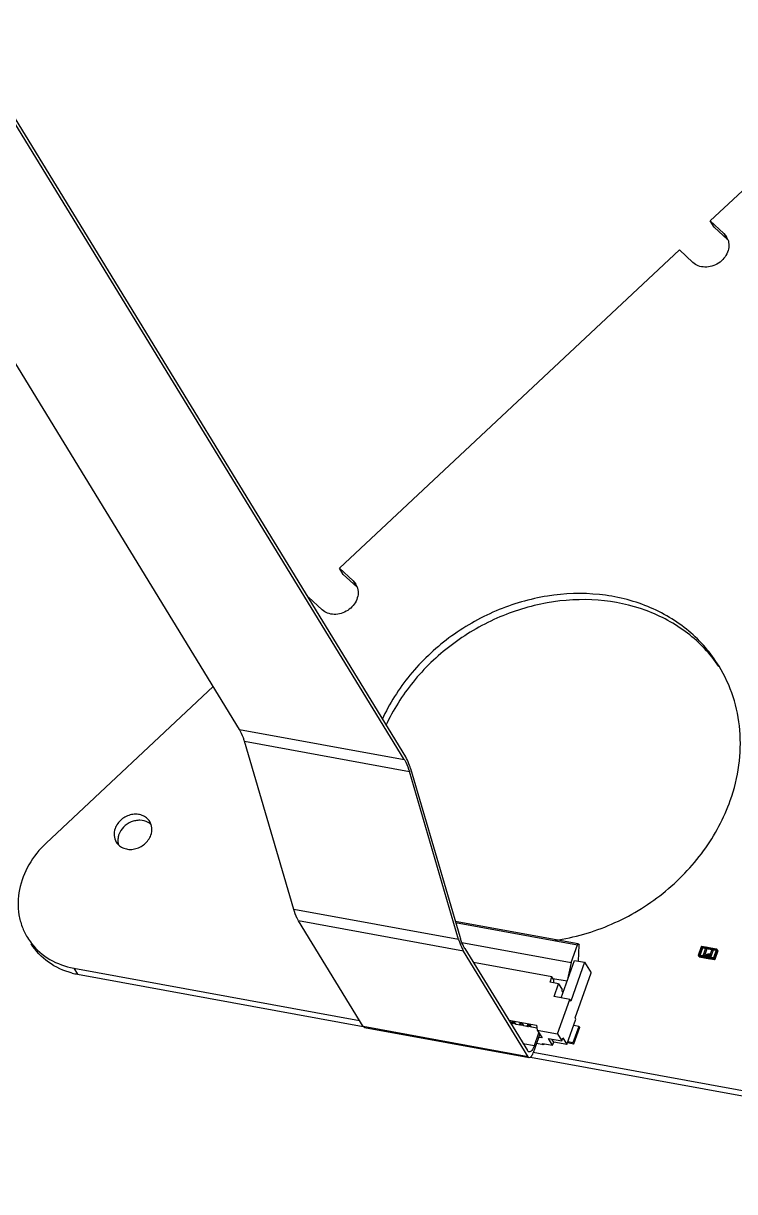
# Model space of a CAD drawing. Header units: millimetres. Extents: x 0 to 594, y 0 to 420.
# Drawn here: x 349.6 to 391.2, y 35.1 to 103.5 of the extents above; entities that cross this region are included whole.
import ezdxf

# ---------------------------------------------------------------- set-up
doc = ezdxf.new("R2010")
doc.units = ezdxf.units.MM
doc.header["$LTSCALE"] = 32.67
doc.layers.get('0').update_dxf_attribs({"linetype": 'CONTINUOUS'})

msp = doc.modelspace()

# ---------------------------------------------------------------- linework, layer by layer
at = {"color": 7, "linetype": 'CONTINUOUS'}
for p, q in [((402.151, 103.468), (389.8, 91.9)), ((362.236, 62.145), (338.845, 100.355)), ((371.887, 60.378), (348.497, 98.588)), ((348.668, 98.586), (371.963, 60.532)), ((390.018, 91.543), (389.8, 91.9)), ((390.591, 91.169), (389.8, 91.9)), ((390.81, 90.813), (390.018, 91.543)), ((390.591, 91.169), (390.753, 90.973)), ((390.591, 91.169), (390.81, 90.813)), ((387.989, 90.204), (368.095, 71.571)), ((387.989, 90.204), (388.781, 89.473)), ((368.314, 71.215), (368.095, 71.571)), ((368.887, 70.841), (368.095, 71.571)), ((369.105, 70.484), (368.314, 71.215)), ((368.887, 70.841), (369.105, 70.484)), ((368.887, 70.841), (369.048, 70.644)), ((366.285, 69.875), (366.259, 69.851)), ((366.285, 69.875), (367.076, 69.145)), ((360.704, 64.648), (350.922, 55.487)), ((362.236, 62.145), (371.887, 60.378)), ((365.415, 51.61), (362.532, 61.446)), ((362.532, 61.446), (372.183, 59.679)), ((375.067, 49.843), (372.183, 59.679)), ((372.247, 59.86), (375.131, 50.024)), ((375.067, 49.843), (365.415, 51.61)), ((369.486, 44.752), (365.699, 50.938)), ((375.351, 49.171), (365.699, 50.938)), ((382.064, 49.588), (374.873, 50.904)), ((374.892, 50.839), (382.019, 49.534)), ((375.254, 49.677), (381.656, 48.505)), ((375.427, 49.325), (379.091, 43.339)), ((381.656, 48.505), (382.019, 49.534)), ((382.078, 49.577), (382.118, 49.51)), ((382.092, 48.579), (382.118, 49.51)), ((389.277, 49.426), (389.1, 48.925)), ((389.287, 49.431), (389.11, 48.929)), ((389.323, 49.351), (389.146, 48.849)), ((389.341, 49.342), (389.164, 48.84)), ((389.323, 49.351), (389.277, 49.426)), ((390.17, 49.269), (389.287, 49.431)), ((389.295, 49.437), (390.179, 49.275)), ((389.342, 49.361), (389.295, 49.437)), ((390.224, 49.18), (389.341, 49.342)), ((390.225, 49.2), (389.342, 49.361)), ((389.546, 49.383), (389.369, 48.882)), ((389.601, 49.294), (389.424, 48.793)), ((389.919, 49.323), (389.554, 49.39)), ((389.601, 49.314), (389.555, 49.39)), ((389.601, 49.314), (389.966, 49.246)), ((389.91, 49.316), (389.733, 48.815)), ((389.966, 49.247), (389.919, 49.323)), ((390.17, 49.269), (389.993, 48.768)), ((390.188, 49.26), (390.011, 48.758)), ((390.225, 49.2), (390.179, 49.275)), ((390.234, 49.184), (390.188, 49.26)), ((379.138, 42.985), (375.351, 49.171)), ((381.078, 46.428), (381.853, 48.623)), ((381.853, 48.623), (382.445, 48.514)), ((389.146, 48.849), (389.1, 48.925)), ((389.992, 48.748), (389.109, 48.909)), ((389.155, 48.834), (389.109, 48.909)), ((389.109, 48.909), (389.368, 48.863)), ((389.993, 48.768), (389.11, 48.929)), ((389.155, 48.834), (390.039, 48.672)), ((390.047, 48.678), (389.164, 48.84)), ((389.415, 48.786), (389.369, 48.862)), ((389.559, 48.962), (389.549, 48.933)), ((389.549, 48.933), (389.554, 48.784)), ((389.55, 48.932), (389.56, 48.961)), ((389.555, 48.783), (389.55, 48.932)), ((389.554, 48.784), (389.566, 48.782)), ((389.567, 48.781), (389.555, 48.783)), ((389.61, 48.953), (389.559, 48.962)), ((389.56, 48.961), (389.611, 48.952)), ((389.566, 48.782), (389.615, 48.921)), ((389.616, 48.92), (389.567, 48.781)), ((389.568, 48.93), (389.6, 48.924)), ((389.571, 48.841), (389.568, 48.93)), ((389.601, 48.923), (389.568, 48.929)), ((389.568, 48.929), (389.571, 48.84)), ((389.6, 48.924), (389.571, 48.841)), ((389.571, 48.84), (389.601, 48.923)), ((389.63, 49.008), (389.61, 48.953)), ((389.611, 48.952), (389.63, 49.007)), ((389.615, 48.921), (389.63, 48.918)), ((389.631, 48.917), (389.616, 48.92)), ((389.625, 48.95), (389.645, 49.005)), ((389.64, 48.947), (389.625, 48.95)), ((389.645, 49.004), (389.626, 48.949)), ((389.626, 48.949), (389.641, 48.946)), ((389.645, 49.005), (389.63, 49.008)), ((389.63, 49.007), (389.645, 49.004)), ((389.63, 48.918), (389.64, 48.947)), ((389.641, 48.946), (389.631, 48.917)), ((389.723, 48.821), (389.707, 48.821)), ((389.708, 48.82), (389.724, 48.82)), ((389.779, 48.719), (389.733, 48.795)), ((389.837, 48.97), (389.762, 48.984)), ((389.762, 48.983), (389.837, 48.969)), ((389.772, 48.951), (389.826, 48.941)), ((389.827, 48.94), (389.773, 48.95)), ((390.039, 48.672), (389.78, 48.719)), ((389.965, 49.227), (389.788, 48.726)), ((389.826, 48.941), (389.837, 48.97)), ((389.837, 48.969), (389.827, 48.94)), ((390.039, 48.672), (389.992, 48.748)), ((390.057, 48.683), (390.011, 48.758)), ((390.224, 49.18), (390.047, 48.678)), ((390.234, 49.184), (390.057, 48.683)), ((352.535, 48.168), (352.753, 47.811)), ((352.535, 48.168), (369.271, 45.104)), ((380.531, 47.653), (375.936, 48.494)), ((381.656, 48.505), (381.412, 47.418)), ((382.445, 48.514), (381.637, 46.227)), ((381.895, 45.252), (382.827, 47.89)), ((382.445, 48.514), (382.827, 47.89)), ((352.753, 47.811), (369.486, 44.748)), ((380.422, 47.345), (380.531, 47.653)), ((380.923, 47.253), (380.422, 47.345)), ((380.636, 47.48), (380.531, 47.653)), ((380.581, 47.57), (381.412, 47.418)), ((380.631, 47.306), (380.636, 47.48)), ((380.659, 46.505), (380.923, 47.253)), ((380.923, 47.253), (381.124, 46.924)), ((381.569, 46.339), (380.659, 46.505)), ((381.12, 46.807), (381.124, 46.924)), ((381.12, 46.807), (381.205, 46.791)), ((380.855, 44.316), (381.569, 46.339)), ((381.569, 46.339), (381.637, 46.227)), ((381.408, 43.689), (381.936, 45.185)), ((381.936, 45.185), (381.895, 45.252)), ((379.138, 42.985), (369.486, 44.752)), ((369.552, 44.7), (369.486, 44.752)), ((369.552, 44.7), (379.203, 42.933)), ((378.002, 45.119), (379.627, 44.821)), ((378.238, 44.905), (378.119, 44.927)), ((378.361, 44.982), (378.17, 45.017)), ((378.238, 44.905), (378.17, 45.017)), ((378.279, 44.94), (378.238, 45.007)), ((378.238, 44.905), (378.267, 44.948)), ((378.279, 44.94), (378.4, 44.918)), ((378.429, 44.87), (378.361, 44.982)), ((378.693, 44.822), (378.429, 44.87)), ((378.816, 44.898), (378.625, 44.933)), ((378.693, 44.822), (378.625, 44.933)), ((378.734, 44.857), (378.693, 44.923)), ((378.693, 44.822), (378.723, 44.865)), ((378.734, 44.857), (378.855, 44.834)), ((378.884, 44.787), (378.816, 44.898)), ((379.148, 44.739), (378.884, 44.787)), ((379.271, 44.815), (379.08, 44.85)), ((379.148, 44.739), (379.08, 44.85)), ((379.148, 44.739), (379.178, 44.781)), ((379.19, 44.773), (379.149, 44.84)), ((379.19, 44.773), (379.31, 44.751)), ((379.34, 44.704), (379.271, 44.815)), ((379.655, 44.646), (379.34, 44.704)), ((379.627, 44.821), (379.673, 44.532)), ((379.673, 44.532), (380.855, 44.316)), ((379.673, 44.532), (379.949, 44.082)), ((382.098, 44.761), (381.757, 43.793)), ((382.139, 44.694), (381.797, 43.726)), ((382.098, 44.761), (381.805, 44.814)), ((382.098, 44.761), (382.139, 44.694)), ((378.83, 43.766), (379.499, 43.643)), ((379.817, 44.298), (379.43, 43.202)), ((379.499, 43.643), (379.762, 44.387)), ((379.949, 44.082), (379.753, 44.118)), ((380.331, 44.047), (381.105, 43.906)), ((380.572, 43.655), (380.331, 44.047)), ((380.634, 43.831), (380.523, 44.012)), ((380.572, 43.655), (380.634, 43.831)), ((381.408, 43.689), (380.634, 43.831)), ((380.855, 44.316), (381.105, 43.906)), ((381.105, 43.906), (381.168, 44.082)), ((381.168, 44.082), (381.408, 43.689)), ((381.797, 43.726), (381.443, 43.791)), ((381.757, 43.793), (381.463, 43.847)), ((381.757, 43.793), (381.797, 43.726)), ((379.437, 43.243), (422.047, 35.443)), ((380.026, 43.688), (379.627, 43.761)), ((379.98, 43.764), (380.572, 43.655)), ((380.026, 43.688), (379.98, 43.764)), ((380.045, 43.741), (380.026, 43.688)), ((379.138, 42.985), (379.203, 42.933)), ((379.278, 42.956), (422.266, 35.086))]:
    msp.add_line(p, q, dxfattribs=at)
at = {"color": 6, "linetype": 'CONTINUOUS'}
for p, q in [((389.1, 48.928), (389.277, 49.429)), ((389.293, 49.439), (389.553, 49.391)), ((389.917, 49.325), (390.177, 49.277)), ((390.233, 49.194), (390.187, 49.27)), ((389.147, 48.839), (389.101, 48.915)), ((389.157, 48.832), (389.781, 48.718)), ((390.057, 48.68), (390.234, 49.182))]:
    msp.add_line(p, q, dxfattribs=at)
at = {"color": 7, "linetype": 'CONTINUOUS'}
for points in [[(389.554, 49.39), (389.553, 49.391), (389.551, 49.391), (389.55, 49.39)], [(389.78, 48.719), (389.781, 48.718), (389.783, 48.718), (389.784, 48.719)]]:
    msp.add_lwpolyline(points, dxfattribs=at)
for centre, radius, start, end in [((389.974, 90.498), 0.912, 20.67053, 31.40691), ((390.184, 90.135), 0.922, 46.19785, 47.30718), ((368.27, 70.169), 0.912, 20.67053, 31.40691), ((368.48, 69.807), 0.922, 46.19785, 47.30718), ((370.254, 59.487), 2.003, 28.66561, 31.44418), ((352.925, 51.854), 3.637, 211.48371, 217.97288), ((378.904, 51.128), 3.931, 196.31493, 198.56094), ((353.574, 52.299), 4.562, 255.64405, 259.63327)]:
    msp.add_arc(centre, radius, start, end, dxfattribs=at)
for points, knots in [([(390.828, 90.82), (390.871, 90.704), (390.912, 90.446), (390.827, 90.058), (390.612, 89.703), (390.293, 89.42), (389.907, 89.239), (389.493, 89.181), (389.098, 89.252), (388.872, 89.389), (388.781, 89.473)], [0, 0, 0, 0, 0.115792, 0.237403, 0.365478, 0.497866, 0.630721, 0.760026, 0.883112, 1, 1, 1, 1]), ([(369.123, 70.491), (369.167, 70.375), (369.208, 70.118), (369.122, 69.729), (368.908, 69.374), (368.589, 69.092), (368.202, 68.911), (367.788, 68.852), (367.393, 68.924), (367.168, 69.06), (367.076, 69.145)], [0, 0, 0, 0, 0.115792, 0.237403, 0.365478, 0.497866, 0.630721, 0.760026, 0.883112, 1, 1, 1, 1]), ([(390.314, 65.84), (390.078, 66.226), (389.538, 66.965), (388.554, 67.93), (387.415, 68.737), (385.703, 69.588), (383.28, 70.174), (380.219, 70.069), (377.195, 69.187), (374.433, 67.598), (372.139, 65.423), (371.015, 63.649), (370.589, 62.72)], [0, 0, 0, 0, 0.056608, 0.113622, 0.17141, 0.230266, 0.351558, 0.478142, 0.608757, 0.741065, 0.872306, 1, 1, 1, 1]), ([(390.306, 65.833), (390.055, 66.201), (389.489, 66.9), (388.136, 68.114), (386.058, 69.239), (383.212, 69.836), (380.202, 69.667), (377.247, 68.753), (374.556, 67.164), (372.323, 65.016), (371.225, 63.274), (370.807, 62.363)], [0, 0, 0, 0, 0.056595, 0.113697, 0.230362, 0.352041, 0.478848, 0.609457, 0.741576, 0.872545, 1, 1, 1, 1]), ([(390.971, 57.988), (391.206, 58.653), (391.542, 60.012), (391.605, 62.081), (391.214, 64.065), (390.657, 65.28), (390.314, 65.84)], [0, 0, 0, 0, 0.260152, 0.512223, 0.757894, 1, 1, 1, 1]), ([(362.532, 61.446), (362.512, 61.513), (362.435, 61.754), (362.332, 61.988), (362.236, 62.145)], [0, 0, 0, 0, 0.274098, 1, 1, 1, 1]), ([(371.887, 60.378), (371.917, 60.329), (372.04, 60.107), (372.128, 59.867), (372.183, 59.679)], [0, 0, 0, 0, 0.226557, 1, 1, 1, 1]), ([(372.247, 59.86), (372.231, 59.915), (372.168, 60.116), (372.086, 60.313), (372.012, 60.448)], [0, 0, 0, 0, 0.2701, 1, 1, 1, 1]), ([(380.7, 49.799), (381.839, 49.959), (384.096, 50.607), (386.607, 52.119), (388.327, 53.686), (389.435, 55.007), (390.335, 56.443), (390.788, 57.468), (390.971, 57.988)], [0, 0, 0, 0, 0.250795, 0.504983, 0.631614, 0.756714, 0.879681, 1, 1, 1, 1]), ([(356.985, 56.749), (356.935, 56.83), (356.804, 56.979), (356.542, 57.126), (356.237, 57.19), (355.914, 57.167), (355.599, 57.059), (355.232, 56.821), (355.028, 56.542), (354.957, 56.34)], [0, 0, 0, 0, 0.113638, 0.230571, 0.352816, 0.4805, 0.612048, 0.744763, 1, 1, 1, 1]), ([(356.886, 56.694), (356.743, 56.774), (356.488, 56.838), (356.148, 56.808), (355.806, 56.705), (355.431, 56.452), (355.233, 56.146), (355.175, 55.983)], [0, 0, 0, 0, 0.236723, 0.362392, 0.491221, 0.750054, 1, 1, 1, 1]), ([(354.957, 56.34), (354.911, 56.209), (354.868, 55.931), (354.954, 55.661), (355.024, 55.548)], [0, 0, 0, 0, 0.512604, 1, 1, 1, 1]), ([(357.051, 55.957), (357.098, 56.088), (357.14, 56.366), (357.054, 56.636), (356.985, 56.749)], [0, 0, 0, 0, 0.512604, 1, 1, 1, 1]), ([(350.922, 55.487), (350.527, 55.116), (349.852, 54.277), (349.28, 52.808), (349.243, 51.529), (349.491, 50.589), (349.7, 50.157), (349.824, 49.955)], [0, 0, 0, 0, 0.26707, 0.522532, 0.765032, 0.883107, 1, 1, 1, 1]), ([(355.024, 55.548), (355.073, 55.466), (355.204, 55.318), (355.466, 55.17), (355.772, 55.107), (356.094, 55.13), (356.409, 55.238), (356.777, 55.476), (356.98, 55.755), (357.051, 55.957)], [0, 0, 0, 0, 0.113638, 0.230571, 0.352816, 0.4805, 0.612048, 0.744763, 1, 1, 1, 1]), ([(355.175, 55.983), (355.166, 55.957), (355.134, 55.853), (355.118, 55.743), (355.116, 55.661)], [0, 0, 0, 0, 0.254462, 1, 1, 1, 1]), ([(355.116, 55.661), (355.116, 55.638), (355.118, 55.548), (355.133, 55.457), (355.152, 55.392)], [0, 0, 0, 0, 0.25365, 1, 1, 1, 1]), ([(365.699, 50.938), (365.671, 50.985), (365.553, 51.198), (365.468, 51.429), (365.415, 51.61)], [0, 0, 0, 0, 0.226557, 1, 1, 1, 1]), ([(352.443, 47.879), (351.947, 48.006), (351.008, 48.425), (350.299, 49.179), (350.042, 49.598)], [0, 0, 0, 0, 0.509728, 1, 1, 1, 1]), ([(350.059, 49.616), (350.351, 49.241), (351.108, 48.589), (352.046, 48.257), (352.535, 48.168)], [0, 0, 0, 0, 0.489166, 1, 1, 1, 1]), ([(375.067, 49.843), (375.086, 49.779), (375.16, 49.547), (375.259, 49.322), (375.351, 49.171)], [0, 0, 0, 0, 0.274098, 1, 1, 1, 1]), ([(375.427, 49.325), (375.402, 49.365), (375.303, 49.541), (375.227, 49.729), (375.177, 49.877)], [0, 0, 0, 0, 0.230442, 1, 1, 1, 1]), ([(382.064, 49.588), (382.056, 49.589), (382.033, 49.57), (382.024, 49.549), (382.019, 49.534)], [0, 0, 0, 0, 0.364649, 1, 1, 1, 1]), ([(389.295, 49.437), (389.291, 49.438), (389.283, 49.436), (389.278, 49.43), (389.277, 49.426)], [0, 0, 0, 0, 0.569346, 1, 1, 1, 1]), ([(389.323, 49.351), (389.325, 49.355), (389.331, 49.361), (389.339, 49.362), (389.342, 49.361)], [0, 0, 0, 0, 0.61877, 1, 1, 1, 1]), ([(389.323, 49.351), (389.325, 49.348), (389.332, 49.344), (389.338, 49.342), (389.341, 49.342)], [0, 0, 0, 0, 0.512168, 1, 1, 1, 1]), ([(389.342, 49.361), (389.343, 49.357), (389.349, 49.354), (389.34, 49.339), (389.341, 49.342)], [0, 0, 0, 0, 0.624424, 1, 1, 1, 1]), ([(389.341, 49.342), (389.342, 49.345), (389.344, 49.351), (389.344, 49.358), (389.342, 49.361)], [0, 0, 0, 0, 0.490013, 1, 1, 1, 1]), ([(389.601, 49.314), (389.603, 49.31), (389.603, 49.303), (389.602, 49.296), (389.601, 49.294)], [0, 0, 0, 0, 0.617711, 1, 1, 1, 1]), ([(389.965, 49.227), (389.966, 49.231), (389.967, 49.238), (389.967, 49.245), (389.966, 49.247)], [0, 0, 0, 0, 0.643283, 1, 1, 1, 1]), ([(390.17, 49.269), (390.172, 49.269), (390.179, 49.267), (390.185, 49.263), (390.188, 49.26)], [0, 0, 0, 0, 0.380011, 1, 1, 1, 1]), ([(390.188, 49.26), (390.189, 49.263), (390.189, 49.27), (390.182, 49.275), (390.179, 49.275)], [0, 0, 0, 0, 0.437165, 1, 1, 1, 1]), ([(389.109, 48.909), (389.106, 48.91), (389.1, 48.913), (389.099, 48.921), (389.1, 48.925)], [0, 0, 0, 0, 0.390912, 1, 1, 1, 1]), ([(389.109, 48.909), (389.107, 48.913), (389.107, 48.92), (389.109, 48.927), (389.11, 48.929)], [0, 0, 0, 0, 0.617711, 1, 1, 1, 1]), ([(389.146, 48.849), (389.145, 48.847), (389.145, 48.839), (389.152, 48.834), (389.155, 48.834)], [0, 0, 0, 0, 0.437165, 1, 1, 1, 1]), ([(389.146, 48.849), (389.148, 48.846), (389.155, 48.843), (389.161, 48.841), (389.164, 48.84)], [0, 0, 0, 0, 0.565706, 1, 1, 1, 1]), ([(389.369, 48.882), (389.368, 48.878), (389.367, 48.871), (389.367, 48.864), (389.369, 48.862)], [0, 0, 0, 0, 0.643283, 1, 1, 1, 1]), ([(389.632, 48.889), (389.629, 48.88), (389.624, 48.863), (389.617, 48.839), (389.612, 48.816), (389.611, 48.796), (389.614, 48.776), (389.625, 48.769), (389.631, 48.767)], [0, 0, 0, 0, 0.20905, 0.398598, 0.570417, 0.726469, 0.867622, 1, 1, 1, 1]), ([(389.631, 48.766), (389.626, 48.768), (389.614, 48.775), (389.612, 48.795), (389.613, 48.816), (389.617, 48.838), (389.624, 48.862), (389.63, 48.879), (389.633, 48.888)], [0, 0, 0, 0, 0.132395, 0.273501, 0.429479, 0.601244, 0.790811, 1, 1, 1, 1]), ([(389.628, 48.812), (389.629, 48.82), (389.632, 48.836), (389.639, 48.861), (389.644, 48.877), (389.647, 48.886)], [0, 0, 0, 0, 0.315303, 0.649902, 1, 1, 1, 1]), ([(389.64, 48.793), (389.638, 48.794), (389.633, 48.796), (389.63, 48.804), (389.629, 48.809), (389.628, 48.812)], [0, 0, 0, 0, 0.314635, 0.642403, 1, 1, 1, 1]), ([(389.648, 48.885), (389.645, 48.877), (389.639, 48.86), (389.632, 48.835), (389.63, 48.819), (389.629, 48.811)], [0, 0, 0, 0, 0.349084, 0.683678, 1, 1, 1, 1]), ([(389.629, 48.811), (389.629, 48.808), (389.63, 48.803), (389.633, 48.795), (389.638, 48.793), (389.641, 48.792)], [0, 0, 0, 0, 0.357577, 0.685345, 1, 1, 1, 1]), ([(389.631, 48.767), (389.639, 48.767), (389.657, 48.771), (389.673, 48.793), (389.687, 48.818), (389.7, 48.845), (389.707, 48.864), (389.71, 48.874)], [0, 0, 0, 0, 0.168391, 0.359949, 0.561745, 0.775555, 1, 1, 1, 1]), ([(389.711, 48.874), (389.707, 48.864), (389.7, 48.844), (389.688, 48.817), (389.674, 48.792), (389.657, 48.77), (389.639, 48.766), (389.631, 48.766)], [0, 0, 0, 0, 0.22473, 0.438425, 0.639958, 0.831366, 1, 1, 1, 1]), ([(389.677, 48.979), (389.67, 48.97), (389.658, 48.952), (389.644, 48.921), (389.636, 48.9), (389.632, 48.889)], [0, 0, 0, 0, 0.324767, 0.65741, 1, 1, 1, 1]), ([(389.633, 48.888), (389.637, 48.899), (389.645, 48.92), (389.659, 48.951), (389.671, 48.969), (389.677, 48.978)], [0, 0, 0, 0, 0.342584, 0.675226, 1, 1, 1, 1]), ([(389.695, 48.877), (389.693, 48.871), (389.689, 48.858), (389.681, 48.841), (389.674, 48.824), (389.666, 48.809), (389.655, 48.796), (389.645, 48.793), (389.64, 48.793)], [0, 0, 0, 0, 0.191466, 0.373538, 0.545698, 0.708434, 0.862789, 1, 1, 1, 1]), ([(389.641, 48.792), (389.645, 48.792), (389.656, 48.795), (389.666, 48.808), (389.675, 48.823), (389.682, 48.84), (389.689, 48.858), (389.694, 48.87), (389.696, 48.876)], [0, 0, 0, 0, 0.137159, 0.291512, 0.454276, 0.626469, 0.808556, 1, 1, 1, 1]), ([(389.647, 48.886), (389.65, 48.892), (389.654, 48.904), (389.661, 48.922), (389.669, 48.939), (389.677, 48.954), (389.687, 48.966), (389.698, 48.97), (389.703, 48.97)], [0, 0, 0, 0, 0.191844, 0.373956, 0.545851, 0.708334, 0.862395, 1, 1, 1, 1]), ([(389.703, 48.969), (389.699, 48.969), (389.69, 48.967), (389.681, 48.957), (389.673, 48.945), (389.666, 48.932), (389.66, 48.917), (389.654, 48.901), (389.65, 48.891), (389.648, 48.885)], [0, 0, 0, 0, 0.113818, 0.241412, 0.377125, 0.520177, 0.671727, 0.831789, 1, 1, 1, 1]), ([(389.712, 48.996), (389.708, 48.997), (389.699, 48.996), (389.687, 48.989), (389.68, 48.983), (389.677, 48.979)], [0, 0, 0, 0, 0.305319, 0.643864, 1, 1, 1, 1]), ([(389.677, 48.978), (389.68, 48.982), (389.687, 48.988), (389.699, 48.995), (389.708, 48.996), (389.712, 48.995)], [0, 0, 0, 0, 0.3556, 0.694157, 1, 1, 1, 1]), ([(389.703, 48.97), (389.706, 48.968), (389.714, 48.961), (389.714, 48.946), (389.712, 48.931), (389.707, 48.914), (389.702, 48.896), (389.698, 48.883), (389.695, 48.877)], [0, 0, 0, 0, 0.126353, 0.270112, 0.431581, 0.60815, 0.797999, 1, 1, 1, 1]), ([(389.696, 48.876), (389.698, 48.882), (389.702, 48.895), (389.708, 48.913), (389.712, 48.93), (389.715, 48.945), (389.714, 48.96), (389.707, 48.967), (389.703, 48.969)], [0, 0, 0, 0, 0.202029, 0.391863, 0.5684, 0.729843, 0.873604, 1, 1, 1, 1]), ([(389.707, 48.821), (389.705, 48.813), (389.702, 48.799), (389.7, 48.778), (389.704, 48.758), (389.716, 48.752), (389.722, 48.75)], [0, 0, 0, 0, 0.289509, 0.550053, 0.782272, 1, 1, 1, 1]), ([(389.722, 48.75), (389.716, 48.751), (389.705, 48.757), (389.7, 48.777), (389.702, 48.798), (389.706, 48.813), (389.708, 48.82)], [0, 0, 0, 0, 0.217587, 0.449754, 0.710339, 1, 1, 1, 1]), ([(389.71, 48.874), (389.713, 48.883), (389.719, 48.9), (389.726, 48.924), (389.73, 48.946), (389.732, 48.967), (389.729, 48.987), (389.717, 48.994), (389.712, 48.996)], [0, 0, 0, 0, 0.208258, 0.397122, 0.568571, 0.724653, 0.866428, 1, 1, 1, 1]), ([(389.712, 48.995), (389.718, 48.993), (389.73, 48.986), (389.732, 48.966), (389.731, 48.945), (389.726, 48.923), (389.72, 48.899), (389.714, 48.882), (389.711, 48.874)], [0, 0, 0, 0, 0.133604, 0.275329, 0.431323, 0.602705, 0.791584, 1, 1, 1, 1]), ([(389.73, 48.777), (389.727, 48.778), (389.72, 48.782), (389.718, 48.794), (389.719, 48.807), (389.722, 48.816), (389.723, 48.821)], [0, 0, 0, 0, 0.216033, 0.445413, 0.704752, 1, 1, 1, 1]), ([(389.724, 48.82), (389.722, 48.815), (389.72, 48.806), (389.718, 48.794), (389.72, 48.781), (389.728, 48.777), (389.731, 48.776)], [0, 0, 0, 0, 0.295018, 0.55309, 0.782063, 1, 1, 1, 1]), ([(389.722, 48.75), (389.728, 48.75), (389.742, 48.752), (389.757, 48.766), (389.77, 48.785), (389.776, 48.799), (389.779, 48.806)], [0, 0, 0, 0, 0.215623, 0.460433, 0.7219, 1, 1, 1, 1]), ([(389.779, 48.805), (389.777, 48.798), (389.771, 48.784), (389.758, 48.765), (389.742, 48.751), (389.728, 48.749), (389.722, 48.75)], [0, 0, 0, 0, 0.278891, 0.539791, 0.783904, 1, 1, 1, 1]), ([(389.764, 48.81), (389.763, 48.806), (389.759, 48.797), (389.751, 48.787), (389.743, 48.778), (389.734, 48.776), (389.73, 48.777)], [0, 0, 0, 0, 0.277017, 0.533862, 0.776462, 1, 1, 1, 1]), ([(389.733, 48.815), (389.732, 48.812), (389.731, 48.806), (389.731, 48.798), (389.733, 48.795)], [0, 0, 0, 0, 0.436557, 1, 1, 1, 1]), ([(389.731, 48.776), (389.735, 48.775), (389.743, 48.777), (389.752, 48.786), (389.76, 48.796), (389.763, 48.805), (389.765, 48.809)], [0, 0, 0, 0, 0.221311, 0.464336, 0.722515, 1, 1, 1, 1]), ([(389.756, 48.964), (389.755, 48.956), (389.753, 48.941), (389.754, 48.918), (389.757, 48.903), (389.759, 48.896)], [0, 0, 0, 0, 0.341481, 0.674083, 1, 1, 1, 1]), ([(389.759, 48.895), (389.757, 48.902), (389.754, 48.917), (389.753, 48.94), (389.755, 48.955), (389.757, 48.963)], [0, 0, 0, 0, 0.325918, 0.65852, 1, 1, 1, 1]), ([(389.759, 48.896), (389.761, 48.886), (389.765, 48.867), (389.77, 48.838), (389.767, 48.819), (389.764, 48.81)], [0, 0, 0, 0, 0.344445, 0.675307, 1, 1, 1, 1]), ([(389.765, 48.809), (389.767, 48.818), (389.771, 48.837), (389.765, 48.866), (389.762, 48.885), (389.759, 48.895)], [0, 0, 0, 0, 0.322811, 0.653709, 1, 1, 1, 1]), ([(389.779, 48.905), (389.777, 48.91), (389.775, 48.92), (389.772, 48.935), (389.772, 48.946), (389.772, 48.951)], [0, 0, 0, 0, 0.337006, 0.668928, 1, 1, 1, 1]), ([(389.773, 48.95), (389.773, 48.945), (389.773, 48.934), (389.776, 48.919), (389.778, 48.909), (389.779, 48.904)], [0, 0, 0, 0, 0.339213, 0.671047, 1, 1, 1, 1]), ([(389.779, 48.806), (389.783, 48.817), (389.788, 48.84), (389.785, 48.873), (389.781, 48.895), (389.779, 48.905)], [0, 0, 0, 0, 0.346262, 0.676934, 1, 1, 1, 1]), ([(389.779, 48.904), (389.782, 48.894), (389.786, 48.872), (389.788, 48.839), (389.783, 48.816), (389.779, 48.805)], [0, 0, 0, 0, 0.323065, 0.653737, 1, 1, 1, 1]), ([(389.993, 48.768), (389.992, 48.765), (389.991, 48.759), (389.99, 48.751), (389.992, 48.748)], [0, 0, 0, 0, 0.382289, 1, 1, 1, 1]), ([(389.992, 48.748), (389.995, 48.747), (390, 48.748), (390.007, 48.752), (390.01, 48.756), (390.011, 48.758)], [0, 0, 0, 0, 0.328364, 0.669588, 1, 1, 1, 1]), ([(390.011, 48.758), (390.009, 48.761), (390.002, 48.765), (389.996, 48.767), (389.993, 48.768)], [0, 0, 0, 0, 0.512168, 1, 1, 1, 1]), ([(390.057, 48.683), (390.056, 48.68), (390.051, 48.673), (390.043, 48.671), (390.039, 48.672)], [0, 0, 0, 0, 0.430654, 1, 1, 1, 1]), ([(390.224, 49.18), (390.225, 49.182), (390.227, 49.189), (390.227, 49.196), (390.225, 49.2)], [0, 0, 0, 0, 0.382289, 1, 1, 1, 1]), ([(390.234, 49.184), (390.235, 49.187), (390.235, 49.194), (390.229, 49.199), (390.225, 49.2)], [0, 0, 0, 0, 0.437165, 1, 1, 1, 1]), ([(379.182, 43.266), (379.174, 43.268), (379.135, 43.28), (379.107, 43.313), (379.091, 43.339)], [0, 0, 0, 0, 0.223892, 1, 1, 1, 1]), ([(379.499, 43.643), (379.48, 43.587), (379.436, 43.485), (379.351, 43.343), (379.244, 43.255), (379.182, 43.266)], [0, 0, 0, 0, 0.348214, 0.63622, 1, 1, 1, 1]), ([(379.203, 42.933), (379.247, 42.925), (379.324, 42.988), (379.384, 43.089), (379.416, 43.162), (379.43, 43.202)], [0, 0, 0, 0, 0.363791, 0.652078, 1, 1, 1, 1])]:
    msp.add_open_spline(points, degree=3, knots=knots, dxfattribs=at)
for points in [[(357.076, 56.552), (357.019, 56.608), (356.955, 56.656), (356.886, 56.694)], [(382.078, 49.577), (382.075, 49.582), (382.07, 49.587), (382.064, 49.588)], [(389.277, 49.426), (389.275, 49.429), (389.283, 49.431), (389.287, 49.431)], [(389.287, 49.431), (389.284, 49.431), (389.278, 49.433), (389.279, 49.431)], [(389.287, 49.431), (389.288, 49.434), (389.291, 49.442), (389.293, 49.439)], [(389.295, 49.437), (389.294, 49.44), (389.288, 49.434), (389.287, 49.431)], [(389.546, 49.383), (389.547, 49.386), (389.55, 49.394), (389.551, 49.391)], [(389.55, 49.39), (389.548, 49.388), (389.547, 49.386), (389.546, 49.383)], [(389.91, 49.316), (389.912, 49.32), (389.915, 49.328), (389.917, 49.325)], [(389.919, 49.323), (389.917, 49.326), (389.912, 49.32), (389.91, 49.316)], [(389.967, 49.237), (389.967, 49.234), (389.966, 49.231), (389.965, 49.227)], [(389.966, 49.246), (389.967, 49.244), (389.967, 49.24), (389.967, 49.237)], [(390.179, 49.275), (390.177, 49.279), (390.171, 49.272), (390.17, 49.269)], [(390.17, 49.269), (390.171, 49.271), (390.172, 49.278), (390.174, 49.276)], [(390.188, 49.26), (390.185, 49.264), (390.18, 49.267), (390.175, 49.268)], [(389.11, 48.929), (389.106, 48.93), (389.098, 48.931), (389.1, 48.928)], [(389.1, 48.925), (389.098, 48.928), (389.106, 48.93), (389.11, 48.929)], [(389.155, 48.834), (389.157, 48.831), (389.163, 48.837), (389.164, 48.84)], [(389.164, 48.84), (389.163, 48.837), (389.16, 48.829), (389.158, 48.832)], [(389.367, 48.872), (389.367, 48.875), (389.368, 48.879), (389.369, 48.882)], [(389.368, 48.863), (389.367, 48.866), (389.367, 48.869), (389.367, 48.872)], [(389.415, 48.786), (389.417, 48.783), (389.422, 48.789), (389.424, 48.793)], [(389.424, 48.793), (389.423, 48.789), (389.419, 48.782), (389.418, 48.785)], [(389.757, 48.963), (389.758, 48.967), (389.758, 48.972), (389.76, 48.976)], [(389.762, 48.984), (389.76, 48.979), (389.758, 48.975), (389.758, 48.97)], [(389.788, 48.726), (389.787, 48.723), (389.784, 48.716), (389.783, 48.718)], [(389.784, 48.719), (389.786, 48.721), (389.787, 48.724), (389.788, 48.726)], [(390.039, 48.672), (390.04, 48.669), (390.046, 48.675), (390.047, 48.678)], [(390.047, 48.678), (390.046, 48.676), (390.045, 48.67), (390.044, 48.672)], [(390.057, 48.683), (390.059, 48.68), (390.051, 48.678), (390.047, 48.678)], [(390.047, 48.678), (390.051, 48.678), (390.059, 48.677), (390.057, 48.68)], [(390.234, 49.184), (390.236, 49.181), (390.228, 49.179), (390.224, 49.18)], [(390.224, 49.18), (390.227, 49.179), (390.235, 49.178), (390.234, 49.18)], [(390.225, 49.2), (390.229, 49.199), (390.236, 49.195), (390.235, 49.191)]]:
    msp.add_open_spline(points, degree=3, dxfattribs=at)
at = {"color": 6, "linetype": 'CONTINUOUS'}
for points in [[(389.277, 49.429), (389.278, 49.433), (389.282, 49.439), (389.287, 49.438)], [(390.177, 49.277), (390.179, 49.277), (390.183, 49.276), (390.184, 49.273)], [(389.157, 48.832), (389.155, 48.833), (389.151, 48.833), (389.15, 48.836)], [(390.057, 48.68), (390.056, 48.676), (390.052, 48.67), (390.047, 48.671)]]:
    msp.add_open_spline(points, degree=3, dxfattribs=at)

doc.saveas('drawing.dxf')
